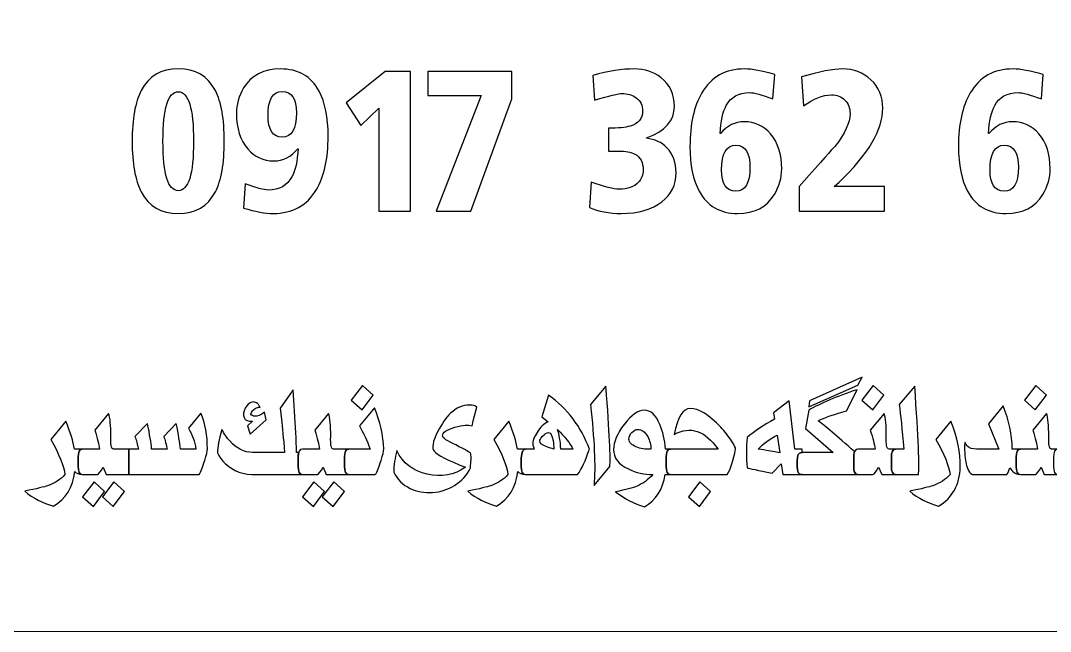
# Model space of a CAD drawing. Header units: millimetres. Extents: x -98 to 20, y -25 to 25.
# Drawn here: x -85.48 to -65.1, y -25.04 to -12.96 of the extents above; entities that cross this region are included whole.
import ezdxf

# ---------------------------------------------------------------- set-up
doc = ezdxf.new("R2010")
doc.units = ezdxf.units.MM
doc.header["$MEASUREMENT"] = 0
doc.layers.add('Layer 1', color=7, linetype='Continuous')

msp = doc.modelspace()

# ---------------------------------------------------------------- linework, layer by layer
at = {"layer": 'Layer 1', "color": 250, "lineweight": 18}
msp.add_open_spline([(-94.5401, 24.7584), (-94.5401, 24.7584), (-52.2477, 24.7584), (-52.2477, 24.7584), (-50.1802, 24.7584), (-48.4939, 23.0721), (-48.4939, 21.0046), (-48.4939, 21.0046), (-48.4939, -21.2878), (-48.4939, -21.2878), (-48.4939, -23.3553), (-50.1802, -25.0416), (-52.2477, -25.0416), (-52.2477, -25.0416), (-94.5401, -25.0416), (-94.5401, -25.0416), (-96.6076, -25.0416), (-98.2939, -23.3553), (-98.2939, -21.2878), (-98.2939, -21.2878), (-98.2939, 21.0046), (-98.2939, 21.0046), (-98.2939, 23.0721), (-96.6076, 24.7584), (-94.5401, 24.7584)], degree=3, knots=[0, 0, 0, 0, 0.125, 0.125, 0.125, 0.25, 0.25, 0.25, 0.375, 0.375, 0.375, 0.5, 0.5, 0.5, 0.625, 0.625, 0.625, 0.75, 0.75, 0.75, 0.875, 0.875, 0.875, 1, 1, 1, 1], dxfattribs=at)
at = {"layer": 'Layer 1', "color": 240}
for points, knots in [([(-83.0926, -16.3459), (-83.2123, -16.1155), (-83.2721, -15.7821), (-83.2721, -15.3444), (-83.2721, -14.9035), (-83.2123, -14.568), (-83.0926, -14.3376), (-82.9447, -14.0536), (-82.6995, -13.9121), (-82.359, -13.9121), (-82.0179, -13.9121), (-81.7734, -14.0536), (-81.6253, -14.3376), (-81.5074, -14.568), (-81.4487, -14.9035), (-81.4487, -15.3444), (-81.4487, -15.7837), (-81.5074, -16.1171), (-81.6253, -16.3459), (-81.7734, -16.6298), (-82.0179, -16.7719), (-82.359, -16.7719), (-82.6995, -16.7719), (-82.9447, -16.6298), (-83.0926, -16.3459)], [0, 0, 0, 0, 0.125, 0.125, 0.125, 0.25, 0.25, 0.25, 0.375, 0.375, 0.375, 0.5, 0.5, 0.5, 0.625, 0.625, 0.625, 0.75, 0.75, 0.75, 0.875, 0.875, 0.875, 1, 1, 1, 1]), ([(-81.0337, -16.185), (-80.8176, -16.2673), (-80.6646, -16.3083), (-80.5757, -16.3083), (-80.3596, -16.3083), (-80.2039, -16.2217), (-80.1098, -16.0484), (-80.0423, -15.9239), (-80.0018, -15.738), (-79.989, -15.4919), (-79.989, -15.4919), (-79.9945, -15.4919), (-79.9945, -15.4919), (-80.1249, -15.6524), (-80.2828, -15.7325), (-80.4684, -15.7325), (-80.6755, -15.7325), (-80.8478, -15.6535), (-80.9854, -15.4945), (-81.1335, -15.3212), (-81.2075, -15.0887), (-81.2075, -14.7982), (-81.2075, -14.6176), (-81.1603, -14.4483), (-81.0655, -14.2893), (-80.9134, -14.0376), (-80.6712, -13.9119), (-80.3372, -13.9119), (-79.9841, -13.9119), (-79.7285, -14.0583), (-79.5716, -14.3511), (-79.4516, -14.5743), (-79.3923, -14.8715), (-79.3923, -15.2429), (-79.3923, -15.6831), (-79.4698, -16.0363), (-79.6248, -16.3002), (-79.8107, -16.6149), (-80.0954, -16.7718), (-80.4793, -16.7718), (-80.6383, -16.7718), (-80.8351, -16.7355), (-81.0709, -16.6648), (-81.0709, -16.6648), (-81.0337, -16.185), (-81.0337, -16.185)], [0, 0, 0, 0, 0.0666667, 0.0666667, 0.0666667, 0.1333333, 0.1333333, 0.1333333, 0.2, 0.2, 0.2, 0.2666667, 0.2666667, 0.2666667, 0.3333333, 0.3333333, 0.3333333, 0.4, 0.4, 0.4, 0.4666667, 0.4666667, 0.4666667, 0.5333333, 0.5333333, 0.5333333, 0.6, 0.6, 0.6, 0.6666667, 0.6666667, 0.6666667, 0.7333333, 0.7333333, 0.7333333, 0.8, 0.8, 0.8, 0.8666667, 0.8666667, 0.8666667, 0.9333333, 0.9333333, 0.9333333, 1, 1, 1, 1]), ([(-78.3905, -16.7263), (-78.3905, -16.7263), (-78.3905, -14.6911), (-78.3905, -14.6911), (-78.3905, -14.6911), (-78.7465, -15.0338), (-78.7465, -15.0338), (-78.7465, -15.0338), (-79.0388, -14.5841), (-79.0388, -14.5841), (-79.0388, -14.5841), (-78.2623, -13.9627), (-78.2623, -13.9627), (-78.2623, -13.9627), (-77.7617, -13.9627), (-77.7617, -13.9627), (-77.7617, -13.9627), (-77.7617, -16.7263), (-77.7617, -16.7263), (-77.7617, -16.7263), (-78.3905, -16.7263), (-78.3905, -16.7263)], [0, 0, 0, 0, 0.1428571, 0.1428571, 0.1428571, 0.2857143, 0.2857143, 0.2857143, 0.4285714, 0.4285714, 0.4285714, 0.5714286, 0.5714286, 0.5714286, 0.7142857, 0.7142857, 0.7142857, 0.8571429, 0.8571429, 0.8571429, 1, 1, 1, 1]), ([(-77.2528, -16.7263), (-77.2528, -16.7263), (-76.3638, -14.4395), (-76.3638, -14.4395), (-76.3638, -14.4395), (-77.4216, -14.4395), (-77.4216, -14.4395), (-77.4216, -14.4395), (-77.4216, -13.9627), (-77.4216, -13.9627), (-77.4216, -13.9627), (-75.756, -13.9627), (-75.756, -13.9627), (-75.756, -13.9627), (-75.756, -14.5061), (-75.756, -14.5061), (-75.756, -14.5061), (-76.5698, -16.7263), (-76.5698, -16.7263), (-76.5698, -16.7263), (-77.2528, -16.7263), (-77.2528, -16.7263)], [0, 0, 0, 0, 0.1428571, 0.1428571, 0.1428571, 0.2857143, 0.2857143, 0.2857143, 0.4285714, 0.4285714, 0.4285714, 0.5714286, 0.5714286, 0.5714286, 0.7142857, 0.7142857, 0.7142857, 0.8571429, 0.8571429, 0.8571429, 1, 1, 1, 1]), ([(-74.1867, -16.1504), (-73.9224, -16.2453), (-73.7397, -16.2926), (-73.6378, -16.2926), (-73.4662, -16.2926), (-73.3377, -16.247), (-73.2516, -16.1559), (-73.1897, -16.088), (-73.1585, -16.0073), (-73.1585, -15.9146), (-73.1585, -15.7594), (-73.2128, -15.6535), (-73.3212, -15.5961), (-73.3949, -15.5571), (-73.5046, -15.5373), (-73.6509, -15.5373), (-73.6509, -15.5373), (-73.8467, -15.5373), (-73.8467, -15.5373), (-73.8467, -15.5373), (-73.8467, -15.085), (-73.8467, -15.085), (-73.652, -15.085), (-73.5089, -15.0711), (-73.4178, -15.0444), (-73.2516, -14.995), (-73.1689, -14.8959), (-73.1689, -14.7471), (-73.1689, -14.6347), (-73.2111, -14.5463), (-73.2951, -14.4822), (-73.3719, -14.4252), (-73.4672, -14.3967), (-73.5811, -14.3967), (-73.6421, -14.3967), (-73.8227, -14.4407), (-74.1225, -14.5277), (-74.1225, -14.5277), (-74.1522, -14.0403), (-74.1522, -14.0403), (-73.8484, -13.9547), (-73.5743, -13.9119), (-73.3296, -13.9119), (-73.126, -13.9119), (-72.9508, -13.9695), (-72.8019, -14.0857), (-72.6278, -14.2235), (-72.5399, -14.4138), (-72.5399, -14.656), (-72.5399, -14.9347), (-72.7242, -15.142), (-73.0911, -15.2774), (-73.0911, -15.2774), (-73.0911, -15.2828), (-73.0911, -15.2828), (-72.9276, -15.3026), (-72.7928, -15.3658), (-72.6869, -15.4731), (-72.5674, -15.5961), (-72.5075, -15.762), (-72.5075, -15.9712), (-72.5075, -16.2054), (-72.6012, -16.3938), (-72.7889, -16.5387), (-72.9851, -16.6938), (-73.2528, -16.7718), (-73.5923, -16.7718), (-73.8352, -16.7718), (-74.0442, -16.7328), (-74.219, -16.6538), (-74.219, -16.6538), (-74.1867, -16.1504), (-74.1867, -16.1504)], [0, 0, 0, 0, 0.0416667, 0.0416667, 0.0416667, 0.0833333, 0.0833333, 0.0833333, 0.125, 0.125, 0.125, 0.1666667, 0.1666667, 0.1666667, 0.2083333, 0.2083333, 0.2083333, 0.25, 0.25, 0.25, 0.2916667, 0.2916667, 0.2916667, 0.3333333, 0.3333333, 0.3333333, 0.375, 0.375, 0.375, 0.4166667, 0.4166667, 0.4166667, 0.4583333, 0.4583333, 0.4583333, 0.5, 0.5, 0.5, 0.5416667, 0.5416667, 0.5416667, 0.5833333, 0.5833333, 0.5833333, 0.625, 0.625, 0.625, 0.6666667, 0.6666667, 0.6666667, 0.7083333, 0.7083333, 0.7083333, 0.75, 0.75, 0.75, 0.7916667, 0.7916667, 0.7916667, 0.8333333, 0.8333333, 0.8333333, 0.875, 0.875, 0.875, 0.9166667, 0.9166667, 0.9166667, 0.9583333, 0.9583333, 0.9583333, 1, 1, 1, 1]), ([(-71.6296, -15.1917), (-71.4975, -15.0349), (-71.3406, -14.9558), (-71.1585, -14.9558), (-70.9508, -14.9558), (-70.7784, -15.0354), (-70.6391, -15.1946), (-70.4901, -15.3673), (-70.4165, -15.5999), (-70.4165, -15.891), (-70.4165, -16.0676), (-70.4642, -16.2353), (-70.5607, -16.3943), (-70.7132, -16.6462), (-70.9562, -16.7717), (-71.289, -16.7717), (-71.6395, -16.7717), (-71.8928, -16.6253), (-72.0497, -16.3324), (-72.1714, -16.1091), (-72.2317, -15.8142), (-72.2317, -15.4463), (-72.2317, -15.0051), (-72.1544, -14.6528), (-71.9986, -14.3884), (-71.8133, -14.0708), (-71.5298, -13.9118), (-71.1483, -13.9118), (-71.0032, -13.9118), (-70.8066, -13.9496), (-70.5553, -14.0243), (-70.5553, -14.0243), (-70.591, -14.5036), (-70.591, -14.5036), (-70.8114, -14.4218), (-70.966, -14.3806), (-71.0517, -14.3806), (-71.2689, -14.3806), (-71.4228, -14.4664), (-71.5144, -14.6373), (-71.5825, -14.759), (-71.6224, -14.9438), (-71.635, -15.1917), (-71.635, -15.1917), (-71.6296, -15.1917), (-71.6296, -15.1917)], [0, 0, 0, 0, 0.0666667, 0.0666667, 0.0666667, 0.1333333, 0.1333333, 0.1333333, 0.2, 0.2, 0.2, 0.2666667, 0.2666667, 0.2666667, 0.3333333, 0.3333333, 0.3333333, 0.4, 0.4, 0.4, 0.4666667, 0.4666667, 0.4666667, 0.5333333, 0.5333333, 0.5333333, 0.6, 0.6, 0.6, 0.6666667, 0.6666667, 0.6666667, 0.7333333, 0.7333333, 0.7333333, 0.8, 0.8, 0.8, 0.8666667, 0.8666667, 0.8666667, 0.9333333, 0.9333333, 0.9333333, 1, 1, 1, 1]), ([(-70.0708, -16.7263), (-70.0708, -16.7263), (-70.0708, -16.2414), (-70.0708, -16.2414), (-70.0708, -16.2414), (-69.873, -16.0167), (-69.873, -16.0167), (-69.5318, -15.6312), (-69.363, -15.4407), (-69.3667, -15.4463), (-69.165, -15.189), (-69.0642, -14.9735), (-69.0642, -14.7981), (-69.0642, -14.6857), (-69.0981, -14.5956), (-69.166, -14.5277), (-69.2342, -14.4596), (-69.3228, -14.4262), (-69.4338, -14.4262), (-69.6063, -14.4262), (-69.7907, -14.4991), (-69.9855, -14.6455), (-69.9855, -14.6455), (-70.0281, -14.0698), (-70.0281, -14.0698), (-69.6695, -13.9645), (-69.3969, -13.9118), (-69.2116, -13.9118), (-68.9916, -13.9118), (-68.8053, -13.9831), (-68.6516, -14.1263), (-68.4949, -14.2744), (-68.4159, -14.4624), (-68.4159, -14.6911), (-68.4159, -15.1128), (-68.7037, -15.5986), (-69.2785, -16.1503), (-69.2785, -16.1503), (-69.3799, -16.2414), (-69.3799, -16.2414), (-69.3799, -16.2414), (-68.3842, -16.2414), (-68.3842, -16.2414), (-68.3842, -16.2414), (-68.3842, -16.7263), (-68.3842, -16.7263), (-68.3842, -16.7263), (-70.0708, -16.7263), (-70.0708, -16.7263)], [0, 0, 0, 0, 0.0625, 0.0625, 0.0625, 0.125, 0.125, 0.125, 0.1875, 0.1875, 0.1875, 0.25, 0.25, 0.25, 0.3125, 0.3125, 0.3125, 0.375, 0.375, 0.375, 0.4375, 0.4375, 0.4375, 0.5, 0.5, 0.5, 0.5625, 0.5625, 0.5625, 0.625, 0.625, 0.625, 0.6875, 0.6875, 0.6875, 0.75, 0.75, 0.75, 0.8125, 0.8125, 0.8125, 0.875, 0.875, 0.875, 0.9375, 0.9375, 0.9375, 1, 1, 1, 1]), ([(-66.3165, -15.1917), (-66.1844, -15.0349), (-66.0276, -14.9558), (-65.8456, -14.9558), (-65.6382, -14.9558), (-65.4654, -15.0354), (-65.3262, -15.1946), (-65.1777, -15.3673), (-65.104, -15.5999), (-65.104, -15.891), (-65.104, -16.0676), (-65.1517, -16.2353), (-65.2482, -16.3943), (-65.4001, -16.6462), (-65.6431, -16.7717), (-65.9766, -16.7717), (-66.3264, -16.7717), (-66.5803, -16.6253), (-66.7372, -16.3324), (-66.8588, -16.1091), (-66.9191, -15.8142), (-66.9191, -15.4463), (-66.9191, -15.0051), (-66.8413, -14.6528), (-66.6862, -14.3884), (-66.5002, -14.0708), (-66.2167, -13.9118), (-65.8351, -13.9118), (-65.6903, -13.9118), (-65.4933, -13.9496), (-65.2428, -14.0243), (-65.2428, -14.0243), (-65.278, -14.5036), (-65.278, -14.5036), (-65.4988, -14.4218), (-65.6531, -14.3806), (-65.7385, -14.3806), (-65.9562, -14.3806), (-66.1105, -14.4664), (-66.2014, -14.6373), (-66.2699, -14.759), (-66.31, -14.9438), (-66.322, -15.1917), (-66.322, -15.1917), (-66.3165, -15.1917), (-66.3165, -15.1917)], [0, 0, 0, 0, 0.0666667, 0.0666667, 0.0666667, 0.1333333, 0.1333333, 0.1333333, 0.2, 0.2, 0.2, 0.2666667, 0.2666667, 0.2666667, 0.3333333, 0.3333333, 0.3333333, 0.4, 0.4, 0.4, 0.4666667, 0.4666667, 0.4666667, 0.5333333, 0.5333333, 0.5333333, 0.6, 0.6, 0.6, 0.6666667, 0.6666667, 0.6666667, 0.7333333, 0.7333333, 0.7333333, 0.8, 0.8, 0.8, 0.8666667, 0.8666667, 0.8666667, 0.9333333, 0.9333333, 0.9333333, 1, 1, 1, 1]), ([(-82.0563, -15.3444), (-82.0563, -14.6915), (-82.1573, -14.3645), (-82.359, -14.3645), (-82.5604, -14.3645), (-82.6618, -14.6915), (-82.6618, -15.3444), (-82.6618, -15.9959), (-82.5604, -16.3217), (-82.359, -16.3217), (-82.1573, -16.3217), (-82.0563, -15.9959), (-82.0563, -15.3444)], [0, 0, 0, 0, 0.25, 0.25, 0.25, 0.5, 0.5, 0.5, 0.75, 0.75, 0.75, 1, 1, 1, 1]), ([(-80.0213, -14.7795), (-80.0213, -14.497), (-80.114, -14.3567), (-80.3, -14.3567), (-80.4874, -14.3567), (-80.5812, -14.5135), (-80.5812, -14.8277), (-80.5812, -15.1166), (-80.4874, -15.2617), (-80.3, -15.2617), (-80.114, -15.2617), (-80.0213, -15.1009), (-80.0213, -14.7795)], [0, 0, 0, 0, 0.25, 0.25, 0.25, 0.5, 0.5, 0.5, 0.75, 0.75, 0.75, 1, 1, 1, 1]), ([(-71.0462, -15.8586), (-71.0462, -15.568), (-71.1381, -15.4221), (-71.3247, -15.4221), (-71.5123, -15.4221), (-71.6055, -15.5844), (-71.6055, -15.9096), (-71.6055, -16.1915), (-71.5123, -16.3324), (-71.3247, -16.3324), (-71.1381, -16.3324), (-71.0462, -16.1744), (-71.0462, -15.8586)], [0, 0, 0, 0, 0.25, 0.25, 0.25, 0.5, 0.5, 0.5, 0.75, 0.75, 0.75, 1, 1, 1, 1]), ([(-65.7331, -15.8586), (-65.7331, -15.568), (-65.8258, -15.4221), (-66.0117, -15.4221), (-66.1992, -15.4221), (-66.2931, -15.5844), (-66.2931, -15.9096), (-66.2931, -16.1915), (-66.1992, -16.3324), (-66.0117, -16.3324), (-65.8258, -16.3324), (-65.7331, -16.1744), (-65.7331, -15.8586)], [0, 0, 0, 0, 0.25, 0.25, 0.25, 0.5, 0.5, 0.5, 0.75, 0.75, 0.75, 1, 1, 1, 1]), ([(-69.8824, -20.5974), (-69.8824, -20.5974), (-69.8681, -20.4768), (-69.8681, -20.4768), (-69.8681, -20.4768), (-68.8267, -20.0113), (-68.8267, -20.0113), (-68.8267, -20.0113), (-68.9106, -20.1721), (-68.9106, -20.1721), (-68.9106, -20.1721), (-69.8824, -20.5974), (-69.8824, -20.5974)], [0, 0, 0, 0, 0.25, 0.25, 0.25, 0.5, 0.5, 0.5, 0.75, 0.75, 0.75, 1, 1, 1, 1]), ([(-80.8176, -21.939), (-81.0694, -21.9435), (-81.2721, -21.8714), (-81.4268, -21.7234), (-81.4954, -21.6583), (-81.5475, -21.5854), (-81.5841, -21.5053), (-81.5841, -21.4032), (-81.5546, -21.2497), (-81.4958, -21.0441), (-81.4509, -21.1307), (-81.3984, -21.2074), (-81.3379, -21.2737), (-81.2031, -21.4256), (-81.0538, -21.5019), (-80.8898, -21.5019), (-80.8898, -21.5019), (-80.2554, -21.5019), (-80.2554, -21.5019), (-80.2789, -21.2163), (-80.2998, -20.9974), (-80.3181, -20.8466), (-80.3181, -20.8466), (-80.3439, -20.6234), (-80.3439, -20.6234), (-80.3439, -20.6234), (-80.0882, -20.2587), (-80.0882, -20.2587), (-80.0882, -20.2587), (-80.0592, -20.686), (-80.0592, -20.686), (-80.0377, -20.9761), (-80.0233, -21.2479), (-80.0158, -21.5019), (-80.0158, -21.5019), (-79.9765, -21.5019), (-79.9765, -21.5019), (-79.9835, -21.5269), (-79.9871, -21.5584), (-79.9871, -21.5968), (-79.9871, -21.5968), (-79.9871, -21.7751), (-79.9871, -21.7751), (-79.9871, -21.8831), (-79.9594, -21.9372), (-79.9046, -21.939), (-79.9046, -21.939), (-80.8176, -21.939), (-80.8176, -21.939)], [0, 0, 0, 0, 0.0625, 0.0625, 0.0625, 0.125, 0.125, 0.125, 0.1875, 0.1875, 0.1875, 0.25, 0.25, 0.25, 0.3125, 0.3125, 0.3125, 0.375, 0.375, 0.375, 0.4375, 0.4375, 0.4375, 0.5, 0.5, 0.5, 0.5625, 0.5625, 0.5625, 0.625, 0.625, 0.625, 0.6875, 0.6875, 0.6875, 0.75, 0.75, 0.75, 0.8125, 0.8125, 0.8125, 0.875, 0.875, 0.875, 0.9375, 0.9375, 0.9375, 1, 1, 1, 1]), ([(-78.938, -20.4689), (-78.938, -20.4689), (-78.7115, -20.1783), (-78.7115, -20.1783), (-78.7115, -20.1783), (-78.5009, -20.3692), (-78.5009, -20.3692), (-78.5009, -20.3692), (-78.7225, -20.6605), (-78.7225, -20.6605), (-78.7225, -20.6605), (-78.938, -20.4689), (-78.938, -20.4689)], [0, 0, 0, 0, 0.25, 0.25, 0.25, 0.5, 0.5, 0.5, 0.75, 0.75, 0.75, 1, 1, 1, 1]), ([(-75.487, -21.9391), (-75.5436, -21.9391), (-75.572, -21.8842), (-75.572, -21.7752), (-75.572, -21.7752), (-75.572, -21.6546), (-75.572, -21.6546), (-75.572, -21.5935), (-75.5655, -21.5425), (-75.5512, -21.5019), (-75.5353, -21.456), (-75.5139, -21.4329), (-75.487, -21.4329), (-75.487, -21.4329), (-75.3182, -21.4329), (-75.3182, -21.4329), (-75.3374, -21.3742), (-75.3456, -21.3286), (-75.3424, -21.2963), (-75.3424, -21.2589), (-75.3142, -21.1961), (-75.2589, -21.1083), (-75.1926, -21.0013), (-75.1201, -20.9288), (-75.0417, -20.8917), (-75.0417, -20.8917), (-75.1624, -20.7983), (-75.1624, -20.7983), (-75.1624, -20.7983), (-75.029, -20.3663), (-75.029, -20.3663), (-74.6595, -20.6307), (-74.3908, -20.9865), (-74.2224, -21.4329), (-74.2986, -21.6631), (-74.3764, -21.8321), (-74.4555, -21.9391), (-74.4555, -21.9391), (-75.487, -21.9391), (-75.487, -21.9391)], [0, 0, 0, 0, 0.0769231, 0.0769231, 0.0769231, 0.1538462, 0.1538462, 0.1538462, 0.2307692, 0.2307692, 0.2307692, 0.3076923, 0.3076923, 0.3076923, 0.3846154, 0.3846154, 0.3846154, 0.4615385, 0.4615385, 0.4615385, 0.5384615, 0.5384615, 0.5384615, 0.6153846, 0.6153846, 0.6153846, 0.6923077, 0.6923077, 0.6923077, 0.7692308, 0.7692308, 0.7692308, 0.8461538, 0.8461538, 0.8461538, 0.9230769, 0.9230769, 0.9230769, 1, 1, 1, 1]), ([(-74.13, -22.1542), (-74.0997, -21.7743), (-74.1239, -21.2407), (-74.2023, -20.5541), (-74.2023, -20.5541), (-73.8952, -20.1894), (-73.8952, -20.1894), (-73.8246, -21.1119), (-73.7993, -21.6406), (-73.8201, -21.7771), (-73.8201, -21.7771), (-74.13, -22.1542), (-74.13, -22.1542)], [0, 0, 0, 0, 0.25, 0.25, 0.25, 0.5, 0.5, 0.5, 0.75, 0.75, 0.75, 1, 1, 1, 1]), ([(-70.0239, -21.9387), (-70.0803, -21.9387), (-70.1089, -21.8844), (-70.1089, -21.7747), (-70.1089, -21.7747), (-70.1121, -21.6641), (-70.1121, -21.6641), (-70.1121, -21.5561), (-70.0836, -21.5018), (-70.0271, -21.5018), (-70.0271, -21.5018), (-69.3971, -21.5018), (-69.3971, -21.5018), (-69.3971, -21.5018), (-69.9466, -21.0246), (-69.9466, -21.0246), (-69.9466, -21.0246), (-69.8824, -20.6666), (-69.8824, -20.6666), (-69.6455, -20.5262), (-69.3263, -20.3907), (-68.9249, -20.2603), (-68.9249, -20.2603), (-69.137, -20.6775), (-69.137, -20.6775), (-69.3855, -20.7483), (-69.5726, -20.8136), (-69.6976, -20.8723), (-69.5663, -20.9713), (-69.3259, -21.1747), (-68.9757, -21.4839), (-68.9867, -21.5108), (-68.9924, -21.5485), (-68.9924, -21.5969), (-68.9924, -21.5969), (-68.9924, -21.7753), (-68.9924, -21.7753), (-68.9924, -21.8793), (-68.9666, -21.9337), (-68.9152, -21.9387), (-68.9152, -21.9387), (-70.0239, -21.9387), (-70.0239, -21.9387)], [0, 0, 0, 0, 0.0714286, 0.0714286, 0.0714286, 0.1428571, 0.1428571, 0.1428571, 0.2142857, 0.2142857, 0.2142857, 0.2857143, 0.2857143, 0.2857143, 0.3571429, 0.3571429, 0.3571429, 0.4285714, 0.4285714, 0.4285714, 0.5, 0.5, 0.5, 0.5714286, 0.5714286, 0.5714286, 0.6428571, 0.6428571, 0.6428571, 0.7142857, 0.7142857, 0.7142857, 0.7857143, 0.7857143, 0.7857143, 0.8571429, 0.8571429, 0.8571429, 0.9285714, 0.9285714, 0.9285714, 1, 1, 1, 1]), ([(-68.8302, -20.4689), (-68.8302, -20.4689), (-68.6037, -20.1783), (-68.6037, -20.1783), (-68.6037, -20.1783), (-68.3929, -20.3692), (-68.3929, -20.3692), (-68.3929, -20.3692), (-68.6146, -20.6605), (-68.6146, -20.6605), (-68.6146, -20.6605), (-68.8302, -20.4689), (-68.8302, -20.4689)], [0, 0, 0, 0, 0.25, 0.25, 0.25, 0.5, 0.5, 0.5, 0.75, 0.75, 0.75, 1, 1, 1, 1]), ([(-68.1616, -21.939), (-68.2187, -21.939), (-68.2466, -21.8842), (-68.2466, -21.7751), (-68.2466, -21.7751), (-68.2466, -21.5968), (-68.2466, -21.5968), (-68.2466, -21.4877), (-68.2187, -21.4327), (-68.1616, -21.4327), (-68.1616, -21.4327), (-68.001, -21.4327), (-68.001, -21.4327), (-68.0345, -21.0473), (-68.0635, -20.7544), (-68.0892, -20.5543), (-68.0892, -20.5543), (-67.7845, -20.1896), (-67.7845, -20.1896), (-67.7116, -21.2206), (-67.6868, -21.804), (-67.7104, -21.939), (-67.7104, -21.939), (-68.1616, -21.939), (-68.1616, -21.939)], [0, 0, 0, 0, 0.125, 0.125, 0.125, 0.25, 0.25, 0.25, 0.375, 0.375, 0.375, 0.5, 0.5, 0.5, 0.625, 0.625, 0.625, 0.75, 0.75, 0.75, 0.875, 0.875, 0.875, 1, 1, 1, 1]), ([(-65.6147, -20.4689), (-65.6147, -20.4689), (-65.3882, -20.1783), (-65.3882, -20.1783), (-65.3882, -20.1783), (-65.1778, -20.3692), (-65.1778, -20.3692), (-65.1778, -20.3692), (-65.3992, -20.6605), (-65.3992, -20.6605), (-65.3992, -20.6605), (-65.6147, -20.4689), (-65.6147, -20.4689)], [0, 0, 0, 0, 0.25, 0.25, 0.25, 0.5, 0.5, 0.5, 0.75, 0.75, 0.75, 1, 1, 1, 1]), ([(-80.9382, -21.1389), (-80.9382, -21.1389), (-80.9897, -20.9749), (-80.9897, -20.9749), (-80.9897, -20.9749), (-80.8884, -20.8833), (-80.8884, -20.8833), (-80.9783, -20.8932), (-81.0348, -20.868), (-81.0572, -20.8076), (-81.0764, -20.7555), (-81.0682, -20.6941), (-81.0331, -20.6252), (-80.9974, -20.5566), (-80.953, -20.5161), (-80.8998, -20.5045), (-80.8374, -20.4903), (-80.7839, -20.5253), (-80.7391, -20.6086), (-80.7699, -20.6033), (-80.8037, -20.6114), (-80.84, -20.6328), (-80.8817, -20.6586), (-80.9096, -20.6959), (-80.924, -20.745), (-80.9074, -20.7687), (-80.8817, -20.7824), (-80.8468, -20.7852), (-80.7918, -20.7897), (-80.7283, -20.7633), (-80.6552, -20.7067), (-80.6552, -20.7067), (-80.6202, -20.8543), (-80.6202, -20.8543), (-80.6202, -20.8543), (-80.9382, -21.1389), (-80.9382, -21.1389)], [0, 0, 0, 0, 0.0833333, 0.0833333, 0.0833333, 0.1666667, 0.1666667, 0.1666667, 0.25, 0.25, 0.25, 0.3333333, 0.3333333, 0.3333333, 0.4166667, 0.4166667, 0.4166667, 0.5, 0.5, 0.5, 0.5833333, 0.5833333, 0.5833333, 0.6666667, 0.6666667, 0.6666667, 0.75, 0.75, 0.75, 0.8333333, 0.8333333, 0.8333333, 0.9166667, 0.9166667, 0.9166667, 1, 1, 1, 1]), ([(-77.4305, -21.9309), (-77.1508, -21.995), (-76.899, -21.9491), (-76.6754, -21.7926), (-77.0258, -21.6556), (-77.2304, -21.5526), (-77.2889, -21.4829), (-77.347, -21.4193), (-77.3262, -21.2905), (-77.2264, -21.0958), (-77.1432, -20.9307), (-77.0581, -20.8072), (-76.9726, -20.7261), (-76.8546, -20.6174), (-76.7297, -20.5639), (-76.5965, -20.5639), (-76.5312, -20.5639), (-76.4818, -20.5776), (-76.4472, -20.6055), (-76.4472, -20.6055), (-76.4939, -20.7761), (-76.4939, -20.7761), (-76.5229, -20.883), (-76.5398, -20.9482), (-76.5453, -20.9718), (-76.6173, -20.9494), (-76.7297, -20.9591), (-76.8825, -21.0008), (-77.0477, -21.047), (-77.13, -21.1051), (-77.13, -21.1758), (-77.13, -21.2131), (-77.0416, -21.2724), (-76.8651, -21.3524), (-76.6754, -21.4479), (-76.5767, -21.5058), (-76.5695, -21.5262), (-76.5606, -21.5894), (-76.564, -21.6831), (-76.5788, -21.807), (-76.644, -21.9495), (-76.7478, -22.0647), (-76.8892, -22.1526), (-77.0219, -22.2352), (-77.1677, -22.282), (-77.328, -22.2923), (-77.4891, -22.3044), (-77.6377, -22.2774), (-77.7727, -22.2123), (-77.9173, -22.1414), (-78.0248, -22.0346), (-78.0956, -21.8926), (-78.0935, -21.7556), (-78.0725, -21.6124), (-78.0331, -21.4631), (-77.9163, -21.7111), (-77.7156, -21.8669), (-77.4305, -21.9309)], [0, 0, 0, 0, 0.0526316, 0.0526316, 0.0526316, 0.1052632, 0.1052632, 0.1052632, 0.1578947, 0.1578947, 0.1578947, 0.2105263, 0.2105263, 0.2105263, 0.2631579, 0.2631579, 0.2631579, 0.3157895, 0.3157895, 0.3157895, 0.3684211, 0.3684211, 0.3684211, 0.4210526, 0.4210526, 0.4210526, 0.4736842, 0.4736842, 0.4736842, 0.5263158, 0.5263158, 0.5263158, 0.5789474, 0.5789474, 0.5789474, 0.6315789, 0.6315789, 0.6315789, 0.6842105, 0.6842105, 0.6842105, 0.7368421, 0.7368421, 0.7368421, 0.7894737, 0.7894737, 0.7894737, 0.8421053, 0.8421053, 0.8421053, 0.8947368, 0.8947368, 0.8947368, 0.9473684, 0.9473684, 0.9473684, 1, 1, 1, 1]), ([(-70.3934, -21.9391), (-70.3934, -21.9391), (-70.4267, -21.7236), (-70.4267, -21.7236), (-70.4267, -21.7236), (-70.6022, -21.9085), (-70.6022, -21.9085), (-70.8924, -21.8536), (-71.0591, -21.8185), (-71.1018, -21.8027), (-71.1177, -21.6063), (-71.1177, -21.4083), (-71.1018, -21.208), (-70.9527, -21.0815), (-70.7718, -20.9598), (-70.5588, -20.8418), (-70.5588, -20.8418), (-70.5764, -20.7179), (-70.5764, -20.7179), (-70.5764, -20.7179), (-70.271, -20.4771), (-70.271, -20.4771), (-70.271, -20.4771), (-70.1553, -21.4329), (-70.1553, -21.4329), (-70.1553, -21.4329), (-70.0128, -21.4329), (-70.0128, -21.4329), (-70.0128, -21.4329), (-70.0128, -21.5018), (-70.0128, -21.5018), (-70.0128, -21.5018), (-70.0271, -21.5018), (-70.0271, -21.5018), (-70.0836, -21.5018), (-70.1121, -21.5561), (-70.1121, -21.6641), (-70.1121, -21.6641), (-70.1089, -21.7747), (-70.1089, -21.7747), (-70.1089, -21.8844), (-70.0803, -21.9387), (-70.0239, -21.9387), (-70.0239, -21.9387), (-70.0128, -21.9387), (-70.0128, -21.9387), (-70.0128, -21.9387), (-70.0128, -21.9391), (-70.0128, -21.9391), (-70.0128, -21.9391), (-70.3934, -21.9391), (-70.3934, -21.9391)], [0, 0, 0, 0, 0.0588235, 0.0588235, 0.0588235, 0.1176471, 0.1176471, 0.1176471, 0.1764706, 0.1764706, 0.1764706, 0.2352941, 0.2352941, 0.2352941, 0.2941176, 0.2941176, 0.2941176, 0.3529412, 0.3529412, 0.3529412, 0.4117647, 0.4117647, 0.4117647, 0.4705882, 0.4705882, 0.4705882, 0.5294118, 0.5294118, 0.5294118, 0.5882353, 0.5882353, 0.5882353, 0.6470588, 0.6470588, 0.6470588, 0.7058824, 0.7058824, 0.7058824, 0.7647059, 0.7647059, 0.7647059, 0.8235294, 0.8235294, 0.8235294, 0.8823529, 0.8823529, 0.8823529, 0.9411765, 0.9411765, 0.9411765, 1, 1, 1, 1]), ([(-65.7072, -21.9377), (-65.7914, -21.9286), (-65.8566, -21.8837), (-65.9024, -21.8025), (-65.915, -21.8552), (-65.9337, -21.9006), (-65.9584, -21.939), (-65.9584, -21.939), (-66.6093, -21.939), (-66.6093, -21.939), (-66.6993, -21.939), (-66.7579, -21.8309), (-66.7858, -21.6144), (-66.7945, -21.5415), (-66.7984, -21.4684), (-66.7974, -21.3943), (-66.7963, -21.328), (-66.7934, -21.298), (-66.7891, -21.3046), (-66.7858, -21.309), (-66.7776, -21.3221), (-66.7632, -21.3445), (-66.754, -21.3627), (-66.7435, -21.3769), (-66.7331, -21.3862), (-66.6987, -21.4175), (-66.6415, -21.4327), (-66.561, -21.4327), (-66.561, -21.4327), (-66.1163, -21.4327), (-66.1163, -21.4327), (-66.1163, -21.4327), (-66.3229, -20.935), (-66.3229, -20.935), (-66.3229, -20.935), (-66.0356, -20.5814), (-66.0356, -20.5814), (-65.9154, -20.8653), (-65.8558, -21.1492), (-65.8558, -21.4327), (-65.8558, -21.4327), (-65.6918, -21.4327), (-65.6918, -21.4327), (-65.6918, -21.4327), (-65.6918, -21.4329), (-65.6918, -21.4329), (-65.6918, -21.4329), (-65.692, -21.4329), (-65.692, -21.4329), (-65.7486, -21.4329), (-65.7773, -21.4872), (-65.7773, -21.5969), (-65.7773, -21.5969), (-65.7773, -21.7753), (-65.7773, -21.7753), (-65.7773, -21.8742), (-65.7537, -21.9283), (-65.7072, -21.9377)], [0, 0, 0, 0, 0.0526316, 0.0526316, 0.0526316, 0.1052632, 0.1052632, 0.1052632, 0.1578947, 0.1578947, 0.1578947, 0.2105263, 0.2105263, 0.2105263, 0.2631579, 0.2631579, 0.2631579, 0.3157895, 0.3157895, 0.3157895, 0.3684211, 0.3684211, 0.3684211, 0.4210526, 0.4210526, 0.4210526, 0.4736842, 0.4736842, 0.4736842, 0.5263158, 0.5263158, 0.5263158, 0.5789474, 0.5789474, 0.5789474, 0.6315789, 0.6315789, 0.6315789, 0.6842105, 0.6842105, 0.6842105, 0.7368421, 0.7368421, 0.7368421, 0.7894737, 0.7894737, 0.7894737, 0.8421053, 0.8421053, 0.8421053, 0.8947368, 0.8947368, 0.8947368, 0.9473684, 0.9473684, 0.9473684, 1, 1, 1, 1]), ([(-83.7836, -21.939), (-83.7836, -21.939), (-83.8451, -21.7898), (-83.8451, -21.7898), (-83.8934, -21.8785), (-83.9307, -21.9286), (-83.9575, -21.939), (-83.9575, -21.939), (-84.2548, -21.939), (-84.2548, -21.939), (-84.3112, -21.939), (-84.3399, -21.8848), (-84.3399, -21.7751), (-84.3399, -21.7751), (-84.3399, -21.5968), (-84.3399, -21.5968), (-84.3399, -21.4877), (-84.3112, -21.4327), (-84.2548, -21.4327), (-84.2548, -21.4327), (-83.9176, -21.4327), (-83.9176, -21.4327), (-83.9279, -21.3395), (-83.9591, -21.2158), (-84.0102, -21.0605), (-84.0102, -21.0605), (-83.737, -20.7294), (-83.737, -20.7294), (-83.7064, -20.8147), (-83.6921, -20.9661), (-83.6954, -21.1822), (-83.6965, -21.2688), (-83.6942, -21.3286), (-83.6895, -21.3604), (-83.6817, -21.4087), (-83.6647, -21.4327), (-83.6379, -21.4327), (-83.6379, -21.4327), (-83.3356, -21.4327), (-83.3356, -21.4327), (-83.3356, -21.4327), (-83.3356, -21.939), (-83.3356, -21.939), (-83.3356, -21.939), (-83.7836, -21.939), (-83.7836, -21.939)], [0, 0, 0, 0, 0.0666667, 0.0666667, 0.0666667, 0.1333333, 0.1333333, 0.1333333, 0.2, 0.2, 0.2, 0.2666667, 0.2666667, 0.2666667, 0.3333333, 0.3333333, 0.3333333, 0.4, 0.4, 0.4, 0.4666667, 0.4666667, 0.4666667, 0.5333333, 0.5333333, 0.5333333, 0.6, 0.6, 0.6, 0.6666667, 0.6666667, 0.6666667, 0.7333333, 0.7333333, 0.7333333, 0.8, 0.8, 0.8, 0.8666667, 0.8666667, 0.8666667, 0.9333333, 0.9333333, 0.9333333, 1, 1, 1, 1]), ([(-83.3356, -21.939), (-83.3356, -21.939), (-83.3356, -21.4327), (-83.3356, -21.4327), (-83.3356, -21.4327), (-83.1476, -21.4327), (-83.1476, -21.4327), (-83.1787, -21.2957), (-83.2019, -21.2124), (-83.2168, -21.1822), (-83.2168, -21.1822), (-82.9678, -20.9251), (-82.9678, -20.9251), (-82.924, -21.1428), (-82.8964, -21.3117), (-82.8859, -21.4327), (-82.8859, -21.4327), (-82.5789, -21.4327), (-82.5789, -21.4327), (-82.6102, -21.2957), (-82.6332, -21.2124), (-82.6479, -21.1822), (-82.6479, -21.1822), (-82.3991, -20.9251), (-82.3991, -20.9251), (-82.3551, -21.1428), (-82.3277, -21.3117), (-82.3174, -21.4327), (-82.3174, -21.4327), (-82.0085, -21.4327), (-82.0085, -21.4327), (-82.0343, -21.2881), (-82.0832, -21.1509), (-82.1549, -21.0214), (-82.1549, -21.0214), (-81.9105, -20.726), (-81.9105, -20.726), (-81.8249, -20.9261), (-81.7821, -21.1618), (-81.7821, -21.4327), (-81.7821, -21.4708), (-81.7997, -21.547), (-81.8354, -21.6626), (-81.8738, -21.791), (-81.9111, -21.8831), (-81.9477, -21.939), (-81.9477, -21.939), (-83.3356, -21.939), (-83.3356, -21.939)], [0, 0, 0, 0, 0.0625, 0.0625, 0.0625, 0.125, 0.125, 0.125, 0.1875, 0.1875, 0.1875, 0.25, 0.25, 0.25, 0.3125, 0.3125, 0.3125, 0.375, 0.375, 0.375, 0.4375, 0.4375, 0.4375, 0.5, 0.5, 0.5, 0.5625, 0.5625, 0.5625, 0.625, 0.625, 0.625, 0.6875, 0.6875, 0.6875, 0.75, 0.75, 0.75, 0.8125, 0.8125, 0.8125, 0.875, 0.875, 0.875, 0.9375, 0.9375, 0.9375, 1, 1, 1, 1]), ([(-79.431, -21.939), (-79.431, -21.939), (-79.4924, -21.7898), (-79.4924, -21.7898), (-79.5406, -21.8785), (-79.578, -21.9286), (-79.6048, -21.939), (-79.6048, -21.939), (-79.9021, -21.939), (-79.9021, -21.939), (-79.9585, -21.939), (-79.9871, -21.8848), (-79.9871, -21.7751), (-79.9871, -21.7751), (-79.9871, -21.5968), (-79.9871, -21.5968), (-79.9871, -21.4877), (-79.9585, -21.4327), (-79.9021, -21.4327), (-79.9021, -21.4327), (-79.5646, -21.4327), (-79.5646, -21.4327), (-79.5751, -21.3395), (-79.6065, -21.2158), (-79.6574, -21.0605), (-79.6574, -21.0605), (-79.3844, -20.7294), (-79.3844, -20.7294), (-79.3536, -20.8147), (-79.3392, -20.9661), (-79.3427, -21.1822), (-79.3439, -21.2688), (-79.3416, -21.3286), (-79.3367, -21.3604), (-79.329, -21.4087), (-79.3118, -21.4327), (-79.2851, -21.4327), (-79.2851, -21.4327), (-78.9828, -21.4327), (-78.9828, -21.4327), (-78.9828, -21.4327), (-78.9828, -21.4329), (-78.9828, -21.4329), (-79.0398, -21.4329), (-79.068, -21.4872), (-79.068, -21.5969), (-79.068, -21.5969), (-79.068, -21.7753), (-79.068, -21.7753), (-79.068, -21.8811), (-79.0416, -21.9356), (-78.9881, -21.939), (-78.9881, -21.939), (-79.431, -21.939), (-79.431, -21.939)], [0, 0, 0, 0, 0.0555556, 0.0555556, 0.0555556, 0.1111111, 0.1111111, 0.1111111, 0.1666667, 0.1666667, 0.1666667, 0.2222222, 0.2222222, 0.2222222, 0.2777778, 0.2777778, 0.2777778, 0.3333333, 0.3333333, 0.3333333, 0.3888889, 0.3888889, 0.3888889, 0.4444444, 0.4444444, 0.4444444, 0.5, 0.5, 0.5, 0.5555556, 0.5555556, 0.5555556, 0.6111111, 0.6111111, 0.6111111, 0.6666667, 0.6666667, 0.6666667, 0.7222222, 0.7222222, 0.7222222, 0.7777778, 0.7777778, 0.7777778, 0.8333333, 0.8333333, 0.8333333, 0.8888889, 0.8888889, 0.8888889, 0.9444444, 0.9444444, 0.9444444, 1, 1, 1, 1]), ([(-78.9828, -21.9391), (-79.0398, -21.9391), (-79.068, -21.8843), (-79.068, -21.7753), (-79.068, -21.7753), (-79.068, -21.5969), (-79.068, -21.5969), (-79.068, -21.4872), (-79.0398, -21.4329), (-78.9828, -21.4329), (-78.9828, -21.4329), (-78.5617, -21.4329), (-78.5617, -21.4329), (-78.6243, -21.2668), (-78.695, -21.1144), (-78.7739, -20.9751), (-78.7739, -20.9751), (-78.4766, -20.6153), (-78.4766, -20.6153), (-78.3621, -20.8873), (-78.3012, -21.1598), (-78.2936, -21.4329), (-78.2936, -21.4703), (-78.3112, -21.5471), (-78.3467, -21.6627), (-78.3852, -21.7911), (-78.4231, -21.8833), (-78.4592, -21.9391), (-78.4592, -21.9391), (-78.9828, -21.9391), (-78.9828, -21.9391)], [0, 0, 0, 0, 0.1, 0.1, 0.1, 0.2, 0.2, 0.2, 0.3, 0.3, 0.3, 0.4, 0.4, 0.4, 0.5, 0.5, 0.5, 0.6, 0.6, 0.6, 0.7, 0.7, 0.7, 0.8, 0.8, 0.8, 0.9, 0.9, 0.9, 1, 1, 1, 1]), ([(-72.7232, -21.939), (-72.7671, -22.2312), (-72.9038, -22.4446), (-73.1329, -22.5784), (-73.3386, -22.5164), (-73.529, -22.4167), (-73.7032, -22.2796), (-73.5043, -22.2389), (-73.3629, -22.2011), (-73.2793, -22.1655), (-73.1648, -22.1172), (-73.0607, -22.0421), (-72.9673, -21.939), (-73.1368, -21.939), (-73.2981, -21.9022), (-73.4511, -21.8281), (-73.6475, -21.7339), (-73.7449, -21.6051), (-73.7449, -21.4411), (-73.7449, -21.2951), (-73.6748, -21.13), (-73.5349, -20.9464), (-73.3923, -20.7577), (-73.2596, -20.6633), (-73.1363, -20.6633), (-73.0089, -20.6633), (-72.9059, -20.7577), (-72.828, -20.9464), (-72.7676, -21.0895), (-72.7316, -21.2518), (-72.7182, -21.4327), (-72.7182, -21.4327), (-72.6202, -21.4327), (-72.6202, -21.4327), (-72.6751, -21.4345), (-72.7027, -21.4894), (-72.7027, -21.5968), (-72.7027, -21.5968), (-72.7027, -21.7751), (-72.7027, -21.7751), (-72.7027, -21.8831), (-72.6751, -21.9372), (-72.6202, -21.939), (-72.6202, -21.939), (-72.7232, -21.939), (-72.7232, -21.939)], [0, 0, 0, 0, 0.0666667, 0.0666667, 0.0666667, 0.1333333, 0.1333333, 0.1333333, 0.2, 0.2, 0.2, 0.2666667, 0.2666667, 0.2666667, 0.3333333, 0.3333333, 0.3333333, 0.4, 0.4, 0.4, 0.4666667, 0.4666667, 0.4666667, 0.5333333, 0.5333333, 0.5333333, 0.6, 0.6, 0.6, 0.6666667, 0.6666667, 0.6666667, 0.7333333, 0.7333333, 0.7333333, 0.8, 0.8, 0.8, 0.8666667, 0.8666667, 0.8666667, 0.9333333, 0.9333333, 0.9333333, 1, 1, 1, 1]), ([(-72.6175, -21.939), (-72.6741, -21.939), (-72.7027, -21.8848), (-72.7027, -21.7751), (-72.7027, -21.7751), (-72.7027, -21.5968), (-72.7027, -21.5968), (-72.7027, -21.4877), (-72.6741, -21.4327), (-72.6175, -21.4327), (-72.6175, -21.4327), (-71.6743, -21.4327), (-71.6743, -21.4327), (-71.9366, -21.0665), (-72.226, -20.9706), (-72.5419, -21.1438), (-72.4756, -20.8021), (-72.372, -20.631), (-72.2316, -20.631), (-72.0539, -20.631), (-71.8515, -20.7544), (-71.6244, -21.0007), (-71.5422, -21.0895), (-71.4705, -21.1798), (-71.4089, -21.2721), (-71.3549, -21.356), (-71.3283, -21.4091), (-71.3305, -21.4327), (-71.371, -21.6537), (-71.426, -21.8221), (-71.4945, -21.939), (-71.4945, -21.939), (-72.6175, -21.939), (-72.6175, -21.939)], [0, 0, 0, 0, 0.0909091, 0.0909091, 0.0909091, 0.1818182, 0.1818182, 0.1818182, 0.2727273, 0.2727273, 0.2727273, 0.3636364, 0.3636364, 0.3636364, 0.4545455, 0.4545455, 0.4545455, 0.5454545, 0.5454545, 0.5454545, 0.6363636, 0.6363636, 0.6363636, 0.7272727, 0.7272727, 0.7272727, 0.8181818, 0.8181818, 0.8181818, 0.9090909, 0.9090909, 0.9090909, 1, 1, 1, 1]), ([(-68.4363, -21.9391), (-68.4363, -21.9391), (-68.4979, -21.7893), (-68.4979, -21.7893), (-68.5455, -21.8783), (-68.5833, -21.9282), (-68.6101, -21.9391), (-68.6101, -21.9391), (-68.9074, -21.9391), (-68.9074, -21.9391), (-68.964, -21.9391), (-68.9924, -21.8843), (-68.9924, -21.7753), (-68.9924, -21.7753), (-68.9924, -21.5969), (-68.9924, -21.5969), (-68.9924, -21.4872), (-68.964, -21.4329), (-68.9074, -21.4329), (-68.9074, -21.4329), (-68.5696, -21.4329), (-68.5696, -21.4329), (-68.5806, -21.3396), (-68.6118, -21.2153), (-68.6629, -21.06), (-68.6629, -21.06), (-68.3898, -20.7295), (-68.3898, -20.7295), (-68.359, -20.8149), (-68.3448, -20.9659), (-68.3481, -21.1824), (-68.3491, -21.2691), (-68.347, -21.3281), (-68.3415, -21.3607), (-68.3343, -21.4088), (-68.3168, -21.4329), (-68.2904, -21.4329), (-68.2904, -21.4329), (-68.167, -21.4329), (-68.167, -21.4329), (-68.2205, -21.4362), (-68.2466, -21.491), (-68.2466, -21.5968), (-68.2466, -21.5968), (-68.2466, -21.7751), (-68.2466, -21.7751), (-68.2466, -21.8842), (-68.2187, -21.939), (-68.1616, -21.939), (-68.1616, -21.939), (-68.1615, -21.939), (-68.1615, -21.939), (-68.1615, -21.939), (-68.1615, -21.9391), (-68.1615, -21.9391), (-68.1615, -21.9391), (-68.4363, -21.9391), (-68.4363, -21.9391)], [0, 0, 0, 0, 0.0526316, 0.0526316, 0.0526316, 0.1052632, 0.1052632, 0.1052632, 0.1578947, 0.1578947, 0.1578947, 0.2105263, 0.2105263, 0.2105263, 0.2631579, 0.2631579, 0.2631579, 0.3157895, 0.3157895, 0.3157895, 0.3684211, 0.3684211, 0.3684211, 0.4210526, 0.4210526, 0.4210526, 0.4736842, 0.4736842, 0.4736842, 0.5263158, 0.5263158, 0.5263158, 0.5789474, 0.5789474, 0.5789474, 0.6315789, 0.6315789, 0.6315789, 0.6842105, 0.6842105, 0.6842105, 0.7368421, 0.7368421, 0.7368421, 0.7894737, 0.7894737, 0.7894737, 0.8421053, 0.8421053, 0.8421053, 0.8947368, 0.8947368, 0.8947368, 0.9473684, 0.9473684, 0.9473684, 1, 1, 1, 1]), ([(-65.2209, -21.9391), (-65.2209, -21.9391), (-65.2825, -21.7893), (-65.2825, -21.7893), (-65.3301, -21.8783), (-65.3681, -21.9282), (-65.3949, -21.9391), (-65.3949, -21.9391), (-65.692, -21.9391), (-65.692, -21.9391), (-65.7486, -21.9391), (-65.7773, -21.8843), (-65.7773, -21.7753), (-65.7773, -21.7753), (-65.7773, -21.5969), (-65.7773, -21.5969), (-65.7773, -21.4872), (-65.7486, -21.4329), (-65.692, -21.4329), (-65.692, -21.4329), (-65.3543, -21.4329), (-65.3543, -21.4329), (-65.3652, -21.3396), (-65.3964, -21.2153), (-65.4474, -21.06), (-65.4474, -21.06), (-65.1745, -20.7295), (-65.1745, -20.7295), (-65.1437, -20.8149), (-65.1294, -20.9659), (-65.1326, -21.1824), (-65.134, -21.2691), (-65.1315, -21.3281), (-65.1261, -21.3607), (-65.1191, -21.4088), (-65.1014, -21.4329), (-65.0752, -21.4329), (-65.0752, -21.4329), (-64.9517, -21.4329), (-64.9517, -21.4329), (-65.0046, -21.4362), (-65.0315, -21.491), (-65.0315, -21.5968), (-65.0315, -21.5968), (-65.0315, -21.7751), (-65.0315, -21.7751), (-65.0315, -21.8848), (-65.0029, -21.939), (-64.9464, -21.939), (-64.9464, -21.939), (-64.9463, -21.939), (-64.9463, -21.939), (-64.9463, -21.939), (-64.9463, -21.9391), (-64.9463, -21.9391), (-64.9463, -21.9391), (-65.2209, -21.9391), (-65.2209, -21.9391)], [0, 0, 0, 0, 0.0526316, 0.0526316, 0.0526316, 0.1052632, 0.1052632, 0.1052632, 0.1578947, 0.1578947, 0.1578947, 0.2105263, 0.2105263, 0.2105263, 0.2631579, 0.2631579, 0.2631579, 0.3157895, 0.3157895, 0.3157895, 0.3684211, 0.3684211, 0.3684211, 0.4210526, 0.4210526, 0.4210526, 0.4736842, 0.4736842, 0.4736842, 0.5263158, 0.5263158, 0.5263158, 0.5789474, 0.5789474, 0.5789474, 0.6315789, 0.6315789, 0.6315789, 0.6842105, 0.6842105, 0.6842105, 0.7368421, 0.7368421, 0.7368421, 0.7894737, 0.7894737, 0.7894737, 0.8421053, 0.8421053, 0.8421053, 0.8947368, 0.8947368, 0.8947368, 0.9473684, 0.9473684, 0.9473684, 1, 1, 1, 1]), ([(-84.2699, -21.9375), (-84.326, -21.9314), (-84.3718, -21.9121), (-84.4071, -21.8798), (-84.4406, -22.1912), (-84.5809, -22.4195), (-84.8284, -22.5641), (-85.0405, -22.5028), (-85.2303, -22.4046), (-85.3987, -22.2686), (-85.1596, -22.2181), (-85.0082, -22.1815), (-84.944, -22.159), (-84.8036, -22.1105), (-84.6896, -22.0376), (-84.6018, -21.939), (-84.6233, -21.7668), (-84.7164, -21.5343), (-84.8814, -21.2419), (-84.8814, -21.2419), (-84.5843, -20.88), (-84.5843, -20.88), (-84.4934, -21.1011), (-84.4367, -21.2853), (-84.4155, -21.4327), (-84.4155, -21.4327), (-84.2576, -21.4327), (-84.2576, -21.4327), (-84.3121, -21.4345), (-84.3399, -21.4894), (-84.3399, -21.5968), (-84.3399, -21.5968), (-84.3399, -21.7751), (-84.3399, -21.7751), (-84.3399, -21.8744), (-84.3165, -21.9282), (-84.2699, -21.9375)], [0, 0, 0, 0, 0.0833333, 0.0833333, 0.0833333, 0.1666667, 0.1666667, 0.1666667, 0.25, 0.25, 0.25, 0.3333333, 0.3333333, 0.3333333, 0.4166667, 0.4166667, 0.4166667, 0.5, 0.5, 0.5, 0.5833333, 0.5833333, 0.5833333, 0.6666667, 0.6666667, 0.6666667, 0.75, 0.75, 0.75, 0.8333333, 0.8333333, 0.8333333, 0.9166667, 0.9166667, 0.9166667, 1, 1, 1, 1]), ([(-75.5028, -21.9375), (-75.5587, -21.9312), (-75.6044, -21.9118), (-75.6394, -21.8798), (-75.6729, -22.1912), (-75.8132, -22.4195), (-76.0607, -22.5641), (-76.2728, -22.5028), (-76.4626, -22.4046), (-76.631, -22.2686), (-76.3919, -22.2181), (-76.2404, -22.1815), (-76.1762, -22.159), (-76.0358, -22.1105), (-75.9218, -22.0376), (-75.8341, -21.939), (-75.8556, -21.7668), (-75.9486, -21.5343), (-76.1138, -21.2419), (-76.1138, -21.2419), (-75.8165, -20.88), (-75.8165, -20.88), (-75.7254, -21.1011), (-75.6691, -21.2853), (-75.6477, -21.4327), (-75.6477, -21.4327), (-75.487, -21.4327), (-75.487, -21.4327), (-75.487, -21.4327), (-75.487, -21.4329), (-75.487, -21.4329), (-75.5139, -21.4329), (-75.5353, -21.456), (-75.5512, -21.5019), (-75.5655, -21.5425), (-75.572, -21.5935), (-75.572, -21.6546), (-75.572, -21.6546), (-75.572, -21.7752), (-75.572, -21.7752), (-75.572, -21.8738), (-75.5489, -21.928), (-75.5028, -21.9375)], [0, 0, 0, 0, 0.0714286, 0.0714286, 0.0714286, 0.1428571, 0.1428571, 0.1428571, 0.2142857, 0.2142857, 0.2142857, 0.2857143, 0.2857143, 0.2857143, 0.3571429, 0.3571429, 0.3571429, 0.4285714, 0.4285714, 0.4285714, 0.5, 0.5, 0.5, 0.5714286, 0.5714286, 0.5714286, 0.6428571, 0.6428571, 0.6428571, 0.7142857, 0.7142857, 0.7142857, 0.7857143, 0.7857143, 0.7857143, 0.8571429, 0.8571429, 0.8571429, 0.9285714, 0.9285714, 0.9285714, 1, 1, 1, 1]), ([(-67.0682, -20.8802), (-66.9345, -21.2104), (-66.8725, -21.5114), (-66.8817, -21.7846), (-66.8961, -22.1437), (-67.039, -22.4031), (-67.3122, -22.5637), (-67.5245, -22.5029), (-67.7147, -22.4042), (-67.8825, -22.2682), (-67.6441, -22.2178), (-67.4921, -22.1816), (-67.428, -22.1591), (-67.2876, -22.1108), (-67.1734, -22.0373), (-67.0857, -21.9391), (-67.1071, -21.7664), (-67.2004, -21.534), (-67.3653, -21.2417), (-67.3653, -21.2417), (-67.0682, -20.8802), (-67.0682, -20.8802)], [0, 0, 0, 0, 0.1428571, 0.1428571, 0.1428571, 0.2857143, 0.2857143, 0.2857143, 0.4285714, 0.4285714, 0.4285714, 0.5714286, 0.5714286, 0.5714286, 0.7142857, 0.7142857, 0.7142857, 0.8571429, 0.8571429, 0.8571429, 1, 1, 1, 1]), ([(-74.9425, -21.2673), (-74.9618, -21.1581), (-74.9909, -21.105), (-75.029, -21.1083), (-75.0698, -21.1115), (-75.1104, -21.1357), (-75.1513, -21.1806), (-75.1876, -21.2213), (-75.2056, -21.2535), (-75.2056, -21.2772), (-75.2056, -21.3167), (-75.1585, -21.3545), (-75.0642, -21.3912), (-75.0182, -21.4095), (-74.9715, -21.423), (-74.9248, -21.4329), (-74.9266, -21.377), (-74.9327, -21.3221), (-74.9425, -21.2673)], [0, 0, 0, 0, 0.1666667, 0.1666667, 0.1666667, 0.3333333, 0.3333333, 0.3333333, 0.5, 0.5, 0.5, 0.6666667, 0.6666667, 0.6666667, 0.8333333, 0.8333333, 0.8333333, 1, 1, 1, 1]), ([(-74.5488, -21.4329), (-74.6064, -21.3171), (-74.7078, -21.189), (-74.8526, -21.0473), (-74.8191, -21.1488), (-74.7978, -21.2777), (-74.7884, -21.4329), (-74.7884, -21.4329), (-74.5488, -21.4329), (-74.5488, -21.4329)], [0, 0, 0, 0, 0.3333333, 0.3333333, 0.3333333, 0.6666667, 0.6666667, 0.6666667, 1, 1, 1, 1]), ([(-73.0688, -21.1871), (-73.1214, -21.0918), (-73.1884, -21.0441), (-73.2695, -21.0441), (-73.3062, -21.0441), (-73.3431, -21.0639), (-73.3804, -21.1036), (-73.4203, -21.1454), (-73.4401, -21.1892), (-73.4401, -21.2354), (-73.4401, -21.3007), (-73.3923, -21.3528), (-73.2969, -21.3912), (-73.2103, -21.4273), (-73.1126, -21.4432), (-73.0046, -21.4377), (-73.0046, -21.3511), (-73.0262, -21.2672), (-73.0688, -21.1871)], [0, 0, 0, 0, 0.1666667, 0.1666667, 0.1666667, 0.3333333, 0.3333333, 0.3333333, 0.5, 0.5, 0.5, 0.6666667, 0.6666667, 0.6666667, 0.8333333, 0.8333333, 0.8333333, 1, 1, 1, 1]), ([(-70.5056, -21.1566), (-70.6554, -21.2339), (-70.782, -21.326), (-70.8846, -21.4329), (-70.8819, -21.4341), (-70.7382, -21.4581), (-70.4542, -21.5054), (-70.4542, -21.5054), (-70.5056, -21.1566), (-70.5056, -21.1566)], [0, 0, 0, 0, 0.3333333, 0.3333333, 0.3333333, 0.6666667, 0.6666667, 0.6666667, 1, 1, 1, 1]), ([(-84.2548, -22.376), (-84.2548, -22.376), (-84.0266, -22.0836), (-84.0266, -22.0836), (-84.0266, -22.0836), (-83.8177, -22.2763), (-83.8177, -22.2763), (-83.8177, -22.2763), (-84.0377, -22.569), (-84.0377, -22.569), (-84.0377, -22.569), (-84.2548, -22.376), (-84.2548, -22.376)], [0, 0, 0, 0, 0.25, 0.25, 0.25, 0.5, 0.5, 0.5, 0.75, 0.75, 0.75, 1, 1, 1, 1]), ([(-83.8612, -22.376), (-83.8612, -22.376), (-83.6347, -22.0836), (-83.6347, -22.0836), (-83.6347, -22.0836), (-83.4241, -22.2763), (-83.4241, -22.2763), (-83.4241, -22.2763), (-83.6456, -22.569), (-83.6456, -22.569), (-83.6456, -22.569), (-83.8612, -22.376), (-83.8612, -22.376)], [0, 0, 0, 0, 0.25, 0.25, 0.25, 0.5, 0.5, 0.5, 0.75, 0.75, 0.75, 1, 1, 1, 1]), ([(-79.9021, -22.376), (-79.9021, -22.376), (-79.6738, -22.0836), (-79.6738, -22.0836), (-79.6738, -22.0836), (-79.4649, -22.2763), (-79.4649, -22.2763), (-79.4649, -22.2763), (-79.6848, -22.569), (-79.6848, -22.569), (-79.6848, -22.569), (-79.9021, -22.376), (-79.9021, -22.376)], [0, 0, 0, 0, 0.25, 0.25, 0.25, 0.5, 0.5, 0.5, 0.75, 0.75, 0.75, 1, 1, 1, 1]), ([(-79.5083, -22.376), (-79.5083, -22.376), (-79.2818, -22.0836), (-79.2818, -22.0836), (-79.2818, -22.0836), (-79.0712, -22.2763), (-79.0712, -22.2763), (-79.0712, -22.2763), (-79.2928, -22.569), (-79.2928, -22.569), (-79.2928, -22.569), (-79.5083, -22.376), (-79.5083, -22.376)], [0, 0, 0, 0, 0.25, 0.25, 0.25, 0.5, 0.5, 0.5, 0.75, 0.75, 0.75, 1, 1, 1, 1]), ([(-72.264, -22.376), (-72.264, -22.376), (-72.0358, -22.0836), (-72.0358, -22.0836), (-72.0358, -22.0836), (-71.8286, -22.2763), (-71.8286, -22.2763), (-71.8286, -22.2763), (-72.0468, -22.569), (-72.0468, -22.569), (-72.0468, -22.569), (-72.264, -22.376), (-72.264, -22.376)], [0, 0, 0, 0, 0.25, 0.25, 0.25, 0.5, 0.5, 0.5, 0.75, 0.75, 0.75, 1, 1, 1, 1])]:
    msp.add_open_spline(points, degree=3, knots=knots, dxfattribs=at)

doc.saveas('drawing.dxf')
